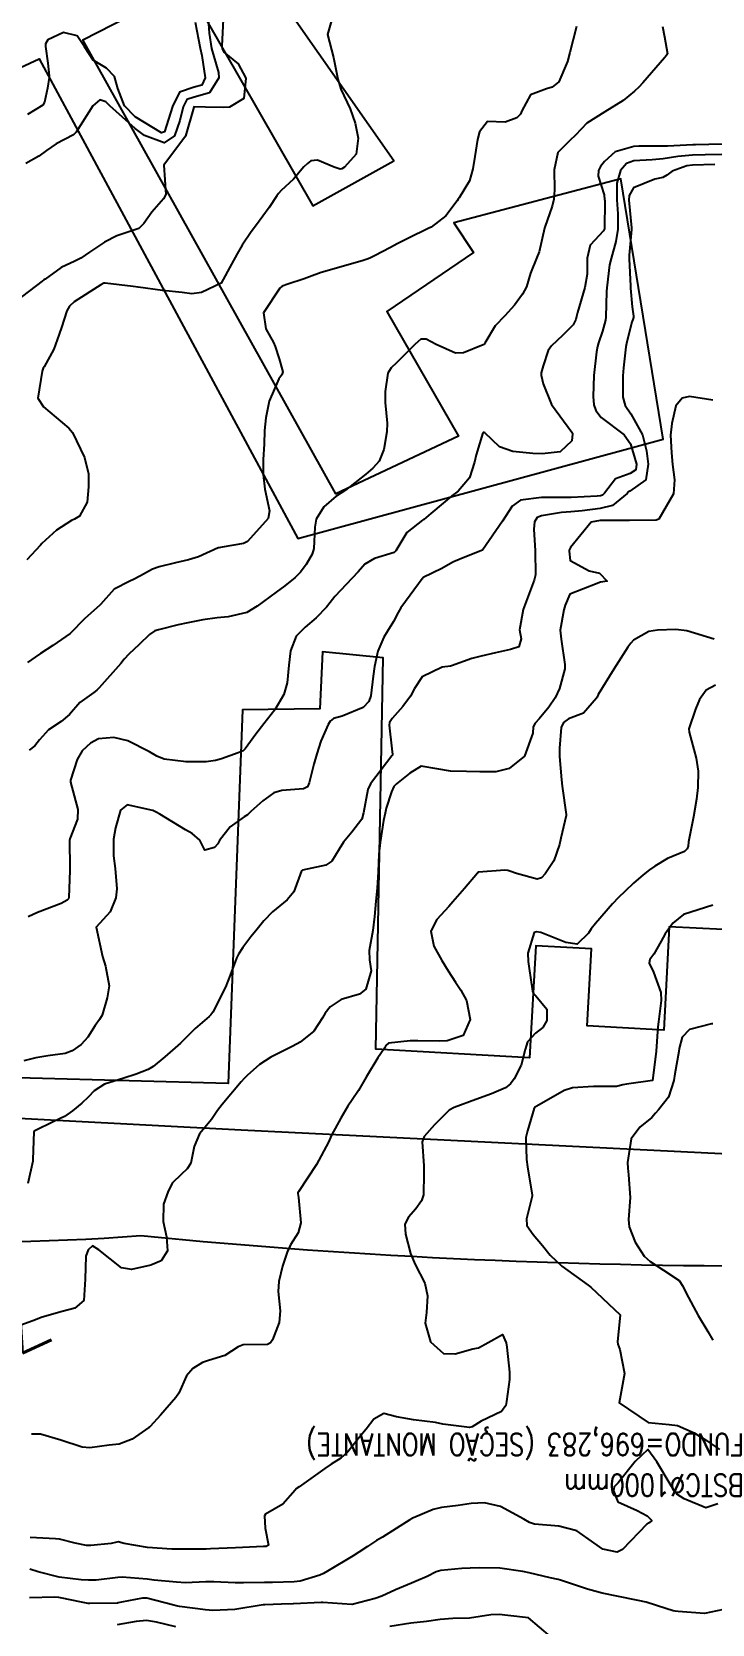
# Model space of a CAD drawing. Header units: metres. Extents: x 292545 to 299085, y 7450245 to 7463078.
# Drawn here: x 293106.2 to 293152.5, y 7462746.6 to 7462855.1 of the extents above; entities that cross this region are included whole.
import ezdxf
from ezdxf.enums import TextEntityAlignment as Align

# ---------------------------------------------------------------- set-up
doc = ezdxf.new("R2010")
doc.units = ezdxf.units.M
for name, color, linetype in [('Cotas', 45, 'Continuous'), ('Curvas de Nivel 1m', 11, 'Continuous'), ('Curvas de Nivel 5m', 15, 'Continuous'), ('Edificações', 30, 'Continuous'), ('TEXTO', 45, 'Continuous'), ('Vias Primárias', 230, 'Continuous')]:
    doc.layers.add(name, color=color, linetype=linetype)
doc.styles.add('ROMANS', font='romans', dxfattribs={"height": 0.2})
doc.styles.add('Style-STANDARD', font='STANDARD.shx')

msp = doc.modelspace()

# ---------------------------------------------------------------- linework, layer by layer
at = {"layer": 'Curvas de Nivel 1m', "flags": 128}
for points, elevation in [([(293119.19, 7462856), (293119.1, 7462854.16), (293119.12, 7462854), (293119.25, 7462853.74), (293120.22, 7462852.96), (293120.73, 7462851.98), (293120.61, 7462850.58), (293119.63, 7462849.99), (293119.2, 7462849.97), (293117.99, 7462850.01), (293117.2, 7462850.03), (293117.19, 7462850), (293116.63, 7462848.03), (293115.16, 7462846.05), (293115.28, 7462844.05), (293115.13, 7462843.76), (293114.33, 7462842.85), (293113.79, 7462842.06), (293113.44, 7462841.73), (293113.11, 7462841.62), (293111.96, 7462841.22), (293111.1, 7462840.8), (293110.08, 7462840.11), (293109.5, 7462839.71), (293109.08, 7462839.5), (293108.15, 7462839.06), (293107.07, 7462838.28), (293106.98, 7462838.22), (293106.86, 7462838.14), (293105.05, 7462836.74)], 712), ([(293118.17, 7462856.01), (293118.23, 7462855.05), (293118.4, 7462854.01), (293118.88, 7462852.36), (293118.91, 7462852), (293118.26, 7462850.97), (293117.21, 7462850.69), (293116.71, 7462850.53), (293116.46, 7462850.03), (293116.25, 7462849.09), (293115.88, 7462848.04), (293115.18, 7462847.57), (293113.83, 7462848.06), (293113.19, 7462848.54), (293111.48, 7462850.09), (293111.21, 7462850.36), (293110.8, 7462850.5), (293110.32, 7462850.1), (293109.18, 7462848.3), (293109.1, 7462848.2), (293109.01, 7462848.12), (293107.82, 7462847.49), (293107.17, 7462847.04), (293106.64, 7462846.67), (293105.75, 7462846.15)], 713), ([(293126.58, 7462855.91), (293126.31, 7462854.96), (293126.57, 7462853.91), (293126.72, 7462853.38), (293127.01, 7462851.9), (293127.22, 7462851.22), (293127.84, 7462849.89), (293128.18, 7462848.9), (293128.39, 7462847.89), (293128.26, 7462846.8), (293127.47, 7462845.9), (293127.27, 7462845.79), (293127.16, 7462845.78), (293126.75, 7462845.91), (293125.63, 7462846.38), (293125.17, 7462846.34), (293124.93, 7462846.17), (293124.7, 7462845.93), (293123.99, 7462845.1), (293123.14, 7462844.31), (293122.97, 7462844.12), (293122.86, 7462843.95), (293122.33, 7462843.17), (293121.47, 7462841.97), (293121.11, 7462841.5), (293120.49, 7462840.59), (293120.15, 7462839.99), (293119.77, 7462839.3), (293119.06, 7462838), (293117.71, 7462837.36), (293117.06, 7462837.28), (293116.39, 7462837.36), (293115.06, 7462837.5), (293113.41, 7462837.72), (293113.06, 7462837.77), (293111.15, 7462838), (293111.06, 7462838), (293110.86, 7462837.89), (293109.05, 7462836.73), (293108.73, 7462836.44), (293108.55, 7462836.12), (293108.18, 7462834.98), (293107.88, 7462834.13), (293107.65, 7462833.5), (293107, 7462832.3), (293106.93, 7462832.2), (293106.91, 7462832.14), (293106.86, 7462832.01), (293106.56, 7462830.15), (293106.96, 7462829.56), (293108.67, 7462828.12), (293108.94, 7462827.81), (293109.74, 7462826.11), (293110.01, 7462825.01), (293110.03, 7462824.11), (293109.93, 7462823.07), (293109.41, 7462822.11), (293109.07, 7462821.92), (293108.87, 7462821.83), (293107.84, 7462821.16), (293106.85, 7462820.25), (293106.75, 7462820.14), (293105.82, 7462819.13)], 711), ([(293117.28, 7462855.8), (293117.62, 7462854.02), (293117.73, 7462853.53), (293117.97, 7462852.01), (293117.75, 7462851.49), (293117.22, 7462851.36), (293116.22, 7462851.03), (293115.74, 7462850.04), (293115.19, 7462848.32), (293114.99, 7462848.25), (293113.2, 7462849.35), (293112.47, 7462850.08), (293112.02, 7462851.28), (293111.79, 7462852.08), (293111.24, 7462852.66), (293110.34, 7462853.2), (293109.75, 7462854.11), (293109.26, 7462854.87), (293108.31, 7462855.09), (293107.26, 7462854.59), (293107.09, 7462854.31), (293107.09, 7462854.14), (293107.24, 7462852.99), (293107.35, 7462852.14), (293107.35, 7462852.02), (293107.22, 7462851.3), (293107.03, 7462850.33), (293106.9, 7462850.14), (293105.86, 7462849.49)], 714), ([(293149.13, 7462855.5), (293149.26, 7462854.8), (293149.47, 7462853.64), (293149.38, 7462853.51), (293149.25, 7462853.37), (293147.79, 7462851.66), (293147.52, 7462851.37), (293147.22, 7462851.08), (293146.44, 7462850.45), (293145.2, 7462849.69), (293143.97, 7462848.92), (293143.19, 7462848.09), (293142.8, 7462847.72), (293142, 7462846.9), (293141.74, 7462845.73), (293141.77, 7462844.36), (293141.71, 7462843.73), (293141.61, 7462843.25), (293141.11, 7462841.83), (293141.08, 7462841.77), (293141.08, 7462841.74), (293140.71, 7462840.13), (293140.55, 7462839.75), (293140.13, 7462838.69), (293139.85, 7462837.75), (293139.58, 7462837.24), (293139.05, 7462836.49), (293138.37, 7462835.77), (293137.72, 7462835.09), (293137.01, 7462833.9), (293136.97, 7462833.83), (293136.9, 7462833.79), (293135.56, 7462833.25), (293135.01, 7462833.24), (293133.71, 7462833.82), (293133.02, 7462834.18), (293132.67, 7462834.18), (293132.27, 7462833.84), (293131, 7462832.58), (293130.64, 7462832.22), (293130.41, 7462831.87), (293130.22, 7462830.62), (293130.23, 7462829.87), (293130.36, 7462828.45), (293130.35, 7462827.87), (293130.14, 7462826.66), (293129.83, 7462825.87), (293129.4, 7462825.39), (293128.91, 7462824.97), (293127.53, 7462823.9), (293126.9, 7462823.47), (293126.05, 7462822.75), (293125.54, 7462821.92), (293125.43, 7462821.36), (293125.38, 7462819.92), (293125.25, 7462819.52), (293124.84, 7462818.83), (293124.46, 7462818.3), (293124.09, 7462817.94), (293123.4, 7462817.37), (293122.81, 7462816.93), (293121.51, 7462815.97), (293120.8, 7462815.55), (293119.53, 7462815.26), (293118.79, 7462815.19), (293117.82, 7462815.04), (293116.79, 7462814.85), (293116.13, 7462814.7), (293114.79, 7462814.37), (293114.54, 7462814.29), (293114.17, 7462814.06), (293113.48, 7462813.36), (293112.76, 7462812.7), (293112.46, 7462812.37), (293112.22, 7462812.08), (293110.74, 7462810.41), (293110.59, 7462810.25), (293110.39, 7462810.1), (293109.42, 7462809.42), (293108.72, 7462808.6), (293108.16, 7462808.13), (293107.3, 7462807.55), (293106.69, 7462806.87), (293106.37, 7462806.47), (293105.97, 7462806.16)], 709), ([(293153.17, 7462846.78), (293152.03, 7462846.76), (293151.17, 7462846.73), (293150.16, 7462846.64), (293149.17, 7462846.48), (293148.41, 7462846.41), (293147.16, 7462846.33), (293146.66, 7462846.17), (293146.26, 7462845.68), (293146.01, 7462844.81), (293146.01, 7462843.68), (293146.07, 7462842.73), (293146.08, 7462841.68), (293145.95, 7462840.84), (293145.62, 7462839.68), (293145.52, 7462839.24), (293145.34, 7462837.69), (293145.31, 7462837.43), (293145.27, 7462835.69), (293145.24, 7462835.49), (293145.03, 7462834.74), (293144.77, 7462833.94), (293144.7, 7462833.69), (293144.62, 7462833.31), (293144.45, 7462831.7), (293144.4, 7462830.27), (293144.45, 7462829.7), (293144.59, 7462829.32), (293144.95, 7462828.85), (293146.51, 7462827.67), (293146.94, 7462827.04), (293147.36, 7462825.67), (293147.31, 7462825.27), (293146.91, 7462825.03), (293145.93, 7462824.66), (293145.18, 7462823.69), (293145.04, 7462823.54), (293144.89, 7462823.51), (293144.68, 7462823.49), (293142.89, 7462823.38), (293141.24, 7462823.39), (293140.89, 7462823.39), (293139.44, 7462823.2), (293138.88, 7462822.8), (293138.23, 7462821.77), (293136.85, 7462819.79), (293135.42, 7462819.23), (293134.84, 7462818.97), (293134.09, 7462818.56), (293132.82, 7462817.93), (293132.77, 7462817.89), (293132.74, 7462817.84), (293131.94, 7462816.72), (293131.29, 7462815.86), (293131.11, 7462815.55), (293130.79, 7462814.94), (293130.38, 7462814.27), (293130.13, 7462813.87), (293129.72, 7462812.92), (293129.51, 7462811.87), (293129.42, 7462811.2), (293129.25, 7462809.87), (293129.12, 7462809.48), (293128.72, 7462809.07), (293127.31, 7462808.49), (293126.72, 7462808.32), (293126.49, 7462808.14), (293126.35, 7462807.91), (293125.84, 7462806.77), (293125.57, 7462805.92), (293125.38, 7462805.22), (293125.06, 7462803.93), (293124.93, 7462803.66), (293124.66, 7462803.52), (293123.2, 7462803.41), (293122.65, 7462803.25), (293121.89, 7462802.72), (293121.09, 7462801.98), (293120.85, 7462801.76), (293120.63, 7462801.62), (293119.68, 7462800.93), (293118.94, 7462800), (293118.82, 7462799.79), (293118.61, 7462799.52), (293117.95, 7462799.35), (293117.6, 7462800.02), (293117.08, 7462800.49), (293116.62, 7462800.74), (293114.89, 7462801.8), (293114.64, 7462801.94), (293114.4, 7462802.05), (293112.65, 7462802.44), (293112.2, 7462802.08), (293111.86, 7462800.86), (293111.73, 7462800.09), (293111.73, 7462798.96), (293111.84, 7462798.09), (293111.94, 7462796.72), (293111.89, 7462796.09), (293111.49, 7462795.15), (293110.54, 7462794.1), (293110.98, 7462792.1), (293111.18, 7462791.43), (293111.43, 7462790.09), (293111.3, 7462789.27), (293110.95, 7462788.1), (293110.77, 7462787.8), (293110.47, 7462787.4), (293109.97, 7462786.6), (293109.52, 7462786.11), (293108.9, 7462785.67), (293108.44, 7462785.48), (293107.26, 7462785.32), (293106.44, 7462785.2), (293105.62, 7462784.98)], 707), ([(293153.18, 7462847.47), (293151.37, 7462847.43), (293151.18, 7462847.43), (293149.46, 7462847.35), (293149.18, 7462847.34), (293147.51, 7462847.33), (293147.18, 7462847.32), (293145.9, 7462846.95), (293145.16, 7462846.3), (293144.9, 7462845.95), (293144.77, 7462845.69), (293144.74, 7462845.29), (293145.14, 7462844.02), (293145.18, 7462843.69), (293145.19, 7462843.64), (293145.16, 7462841.69), (293145.15, 7462841.65), (293145.11, 7462841.58), (293144.2, 7462840.6), (293144, 7462839.71), (293143.99, 7462838.62), (293143.84, 7462837.71), (293143.34, 7462836.01), (293143.27, 7462835.72), (293143.22, 7462835.53), (293143.03, 7462835.17), (293142.32, 7462834.43), (293141.55, 7462833.73), (293141.34, 7462833.41), (293141, 7462832.36), (293140.86, 7462831.88), (293140.85, 7462831.74), (293140.99, 7462831.13), (293141.57, 7462829.73), (293142.94, 7462827.84), (293142.99, 7462827.77), (293143, 7462827.72), (293142.94, 7462827.25), (293142.16, 7462826.5), (293140.93, 7462826.37), (293140.29, 7462826.39), (293138.93, 7462826.52), (293138.01, 7462826.85), (293137.02, 7462827.79), (293136.94, 7462827.83), (293136.91, 7462827.82), (293136.89, 7462827.79), (293136.43, 7462826.29), (293136.32, 7462825.8), (293135.97, 7462824.74), (293135.2, 7462823.81), (293135.02, 7462823.68), (293134.89, 7462823.6), (293133.35, 7462822.3), (293132.87, 7462821.9), (293132.84, 7462821.88), (293132.78, 7462821.84), (293131.71, 7462821), (293131.03, 7462819.86), (293130.96, 7462819.75), (293130.85, 7462819.64), (293129.5, 7462819.22), (293128.84, 7462818.84), (293128.38, 7462818.33), (293127.99, 7462817.89), (293126.81, 7462816.65), (293126.48, 7462816.24), (293126.23, 7462815.92), (293125.54, 7462815.18), (293124.79, 7462814.54), (293124.17, 7462813.94), (293123.77, 7462812.94), (293123.67, 7462811.95), (293123.55, 7462810.76), (293123.33, 7462809.95), (293122.72, 7462808.92), (293121.97, 7462807.97), (293121.41, 7462807.26), (293120.69, 7462806.26), (293120.55, 7462806.12), (293120.22, 7462805.98), (293119.09, 7462805.58), (293118.68, 7462805.46), (293118.04, 7462805.37), (293116.68, 7462805.37), (293115.17, 7462805.56), (293114.68, 7462805.76), (293114.18, 7462806.06), (293112.69, 7462806.8), (293111.75, 7462807.03), (293110.7, 7462806.93), (293110.15, 7462806.65), (293109.6, 7462806.11), (293109.26, 7462805.53), (293108.79, 7462804.12), (293108.8, 7462803.98), (293109.3, 7462802.11), (293109.28, 7462801.47), (293108.75, 7462800.12), (293108.73, 7462800), (293108.75, 7462798.12), (293108.75, 7462797.96), (293108.69, 7462796.12), (293108.66, 7462796.02), (293108.56, 7462795.94), (293108.15, 7462795.71), (293106.55, 7462795.1), (293105.9, 7462794.81)], 708), ([(293152.68, 7462846.09), (293151.16, 7462846.04), (293150.79, 7462845.99), (293149.79, 7462845.63), (293149.41, 7462845.37), (293149.15, 7462845.21), (293148.59, 7462845.09), (293147.14, 7462844.49), (293146.84, 7462843.97), (293146.82, 7462843.67), (293147.02, 7462841.77), (293147.02, 7462841.67), (293146.85, 7462839.9), (293146.84, 7462839.67), (293146.94, 7462837.8), (293146.95, 7462837.67), (293147.05, 7462836.38), (293147.14, 7462835.76), (293147.14, 7462835.67), (293147.12, 7462835.59), (293147.04, 7462835.35), (293146.69, 7462834), (293146.63, 7462833.67), (293146.46, 7462832.22), (293146.42, 7462831.68), (293146.43, 7462830.22), (293146.58, 7462829.67), (293146.96, 7462829.1), (293147.75, 7462827.66), (293148.03, 7462826.57), (293148.15, 7462825.66), (293147.98, 7462824.59), (293146.9, 7462823.81), (293146.8, 7462823.77), (293146.71, 7462823.67), (293145.72, 7462822.84), (293144.88, 7462822.64), (293143.66, 7462822.48), (293142.88, 7462822.41), (293142.24, 7462822.36), (293140.88, 7462822.14), (293140.59, 7462822.03), (293140.4, 7462821.74), (293140.36, 7462821.24), (293140.44, 7462819.75), (293140.46, 7462818.12), (293140.39, 7462817.75), (293140.1, 7462817.03), (293139.62, 7462815.76), (293139.39, 7462814.36), (293139.49, 7462813.76), (293139.33, 7462813.21), (293138.77, 7462813.02), (293137.74, 7462812.81), (293136.76, 7462812.58), (293136.14, 7462812.42), (293134.75, 7462811.92), (293134.67, 7462811.89), (293134.12, 7462811.82), (293132.75, 7462811.17), (293132.23, 7462810.36), (293131.95, 7462809.85), (293131.43, 7462809.15), (293130.71, 7462808.33), (293130.53, 7462808.04), (293130.5, 7462807.86), (293130.69, 7462806.25), (293130.73, 7462805.86), (293130.72, 7462805.82), (293130.68, 7462805.78), (293129.24, 7462803.88), (293129.06, 7462803.48), (293128.76, 7462801.89), (293128.63, 7462801.45), (293127.95, 7462800.57), (293127.4, 7462799.9), (293127.1, 7462799.41), (293126.6, 7462798.6), (293126.19, 7462798.32), (293124.59, 7462797.99), (293124.54, 7462797.93), (293124, 7462796.51), (293123.55, 7462795.95), (293122.55, 7462795.14), (293121.97, 7462794.54), (293121.5, 7462793.97), (293121.07, 7462793.44), (293120.53, 7462792.72), (293120.24, 7462792.26), (293120.1, 7462791.98), (293119.67, 7462790.82), (293119.35, 7462790), (293118.48, 7462788.31), (293118.35, 7462788.13), (293118.23, 7462788.01), (293117.29, 7462787.19), (293116.46, 7462786.37), (293116.28, 7462786.2), (293116.1, 7462786.03), (293115.23, 7462785.25), (293114.43, 7462784.61), (293114.08, 7462784.4), (293113.26, 7462784.07), (293112.42, 7462783.8), (293111.11, 7462783.4), (293110.41, 7462782.93), (293110, 7462782.51), (293109.56, 7462782.11), (293108.94, 7462781.57), (293108.39, 7462781.2), (293107.67, 7462780.84), (293106.37, 7462780.22), (293106.33, 7462780.2), (293106.29, 7462780.15), (293106.24, 7462778.26), (293106.24, 7462778.15), (293105.88, 7462776.62)], 706), ([(293152.64, 7462813.73), (293150.78, 7462814.3), (293150.03, 7462814.38), (293148.78, 7462814.35), (293148.19, 7462814.25), (293147.15, 7462813.67), (293146.96, 7462813.47), (293146.77, 7462813.18), (293145.8, 7462811.68), (293144.74, 7462809.95), (293144.66, 7462809.77), (293144.63, 7462809.7), (293143.75, 7462808.68), (293142.71, 7462808.29), (293142.38, 7462808.05), (293142.23, 7462807.72), (293142.1, 7462806.31), (293142.11, 7462805.73), (293142.25, 7462804.15), (293142.29, 7462803.72), (293142.56, 7462801.79), (293142.56, 7462801.72), (293142.19, 7462800.16), (293142.11, 7462799.73), (293141.72, 7462798.61), (293141.13, 7462797.73), (293140.87, 7462797.45), (293140.59, 7462797.38), (293139.17, 7462797.76), (293138.73, 7462797.91), (293138.59, 7462797.95), (293138.38, 7462797.98), (293136.59, 7462797.84), (293136.55, 7462797.83), (293136.52, 7462797.79), (293135.63, 7462796.74), (293134.84, 7462795.82), (293134.56, 7462795.5), (293133.76, 7462794.62), (293133.35, 7462793.83), (293133.55, 7462792.81), (293134.08, 7462791.82), (293134.51, 7462791.12), (293135.02, 7462790.34), (293135.39, 7462789.81), (293135.77, 7462789.09), (293136.01, 7462787.8), (293135.55, 7462786.71), (293134.45, 7462786.34), (293133.94, 7462786.33), (293132.45, 7462786.35), (293131.94, 7462786.36), (293130.45, 7462786.2), (293130.28, 7462786.02), (293130.19, 7462785.86), (293129.74, 7462785.18), (293128.93, 7462783.88), (293128.41, 7462782.97), (293127.98, 7462782.32), (293127.69, 7462781.9), (293127.21, 7462781.08), (293126.58, 7462779.91), (293126.51, 7462779.77), (293126.37, 7462779.44), (293125.55, 7462777.92), (293124.33, 7462776.05), (293124.29, 7462775.99), (293124.28, 7462775.94), (293124.33, 7462775.66), (293124.49, 7462773.94), (293124.3, 7462773.26), (293123.78, 7462772.45), (293123.55, 7462771.95), (293123.24, 7462770.98), (293122.99, 7462769.95), (293122.95, 7462769.26), (293123.07, 7462767.95), (293123.02, 7462767.15), (293122.56, 7462765.96), (293122.42, 7462765.75), (293122.21, 7462765.64), (293120.56, 7462765.63), (293120.21, 7462765.49), (293119.3, 7462764.89), (293118.19, 7462764.55), (293117.78, 7462764.42), (293117.12, 7462764.02), (293116.69, 7462763.51), (293116.17, 7462762.34), (293115.97, 7462762.03), (293114.93, 7462760.83), (293114.23, 7462760.06), (293114.18, 7462760.02), (293114.14, 7462759.99), (293113, 7462759.2), (293112.12, 7462758.86), (293111.43, 7462758.78), (293110.12, 7462758.6), (293109.58, 7462758.65), (293108.13, 7462759.12), (293106.75, 7462759.53), (293106.13, 7462759.53)], 704), ([(293152.74, 7462810.59), (293152.09, 7462810.26), (293151.64, 7462809.61), (293151.36, 7462808.97), (293150.92, 7462807.62), (293150.93, 7462807.39), (293151.42, 7462805.61), (293151.55, 7462804.73), (293151.52, 7462803.61), (293151.43, 7462802.83), (293151.24, 7462801.62), (293150.9, 7462799.91), (293150.86, 7462799.63), (293150.8, 7462799.43), (293150.61, 7462799.26), (293149.47, 7462798.77), (293148.59, 7462798.25), (293148.24, 7462798), (293147.8, 7462797.66), (293147.15, 7462797.09), (293146.58, 7462796.56), (293146.12, 7462796.12), (293145.71, 7462795.68), (293144.55, 7462794.35), (293144.26, 7462793.99), (293144.09, 7462793.7), (293143.31, 7462792.94), (293142.53, 7462793.05), (293140.83, 7462793.74), (293140.54, 7462793.79), (293140.39, 7462793.74), (293139.94, 7462792.33), (293139.96, 7462791.75), (293140.03, 7462791.27), (293140.26, 7462789.74), (293140.33, 7462789.58), (293140.49, 7462789.41), (293141.24, 7462788.5), (293141.25, 7462787.74), (293140.96, 7462787.25), (293140.46, 7462786.88), (293139.92, 7462786.29), (293139.77, 7462785.76), (293139.49, 7462784.7), (293139.02, 7462783.76), (293138.77, 7462783.42), (293138.42, 7462783.14), (293137.47, 7462782.73), (293136.41, 7462782.34), (293134.92, 7462781.81), (293134.59, 7462781.63), (293134.4, 7462781.43), (293133.6, 7462780.62), (293132.88, 7462779.83), (293132.75, 7462779.46), (293132.87, 7462777.83), (293132.87, 7462777.31), (293132.83, 7462775.84), (293132.71, 7462775.45), (293132.32, 7462774.9), (293131.83, 7462774.32), (293131.57, 7462773.85), (293131.61, 7462773.16), (293131.96, 7462771.84), (293132.27, 7462771.1), (293132.94, 7462769.83), (293133.11, 7462768.97), (293133.04, 7462767.83), (293132.96, 7462767.1), (293133.31, 7462765.83), (293134.2, 7462765.03), (293135, 7462765.01), (293136.21, 7462765.35), (293136.59, 7462765.41), (293137.24, 7462765.78), (293138.22, 7462766.34), (293138.47, 7462765.77), (293138.51, 7462765.47), (293138.69, 7462763.76), (293138.69, 7462763.25), (293138.5, 7462761.77), (293138.44, 7462761.48), (293138.16, 7462761.09), (293136.77, 7462760.41), (293136.15, 7462760.03), (293135.97, 7462759.98), (293134.15, 7462760.22), (293133.65, 7462760.32), (293132.15, 7462760.51), (293131, 7462760.71), (293130.15, 7462760.95), (293129.46, 7462760.56), (293128.93, 7462759.88), (293128.58, 7462759.44), (293128.13, 7462758.89), (293127.68, 7462758.34), (293127.2, 7462757.9), (293126.54, 7462757.48), (293126.11, 7462757.19), (293124.36, 7462755.94), (293124.2, 7462755.83), (293124.09, 7462755.72), (293123.25, 7462754.77), (293122.07, 7462754.09), (293122, 7462753.96), (293122.06, 7462753.12), (293122.28, 7462751.96), (293122.12, 7462751.88), (293122.04, 7462751.87), (293121.95, 7462751.87), (293120.04, 7462751.78), (293118.34, 7462751.71), (293118.04, 7462751.7), (293116.37, 7462751.7), (293116.04, 7462751.7), (293115.7, 7462751.7), (293114.04, 7462751.8), (293112.46, 7462752.08), (293112.04, 7462752.19), (293111.95, 7462752.17), (293111.57, 7462752.08), (293110.19, 7462751.95), (293110.04, 7462751.94), (293109.89, 7462751.95), (293109.11, 7462752.11), (293108.05, 7462752.37), (293107.77, 7462752.41), (293106.05, 7462752.48)], 703), ([(293152.56, 7462795.6), (293150.56, 7462794.97), (293149.82, 7462794.37), (293149.3, 7462793.64), (293149.03, 7462793.15), (293148.52, 7462792.26), (293148.27, 7462791.89), (293148.22, 7462791.65), (293148.51, 7462791.02), (293149.01, 7462789.64), (293149.03, 7462789.1), (293148.84, 7462787.65), (293148.81, 7462787.31), (293148.68, 7462785.65), (293148.66, 7462785.43), (293148.44, 7462783.65), (293146.68, 7462783.4), (293146.42, 7462783.34), (293145.98, 7462783.24), (293144.42, 7462783.24), (293142.98, 7462783.15), (293142.42, 7462782.96), (293140.56, 7462781.9), (293140.4, 7462781.8), (293140.38, 7462781.77), (293140.37, 7462781.75), (293139.93, 7462780.21), (293139.81, 7462779.76), (293139.85, 7462778.26), (293139.93, 7462777.75), (293140.25, 7462775.83), (293140.24, 7462775.75), (293139.85, 7462774.21), (293139.89, 7462773.75), (293140.3, 7462773.15), (293140.94, 7462772.39), (293141.48, 7462771.73), (293142.27, 7462770.98), (293144.06, 7462769.7), (293144.25, 7462769.55), (293146.23, 7462767.68), (293146.06, 7462765.84), (293146.09, 7462765.68), (293146.21, 7462765.31), (293146.53, 7462763.67), (293146.16, 7462761.68), (293148.14, 7462760.33), (293149.58, 7462760.2), (293150.14, 7462760.13), (293151.27, 7462759.62), (293152.13, 7462759.1), (293153.01, 7462758.48)], 702), ([(293152.56, 7462787.51), (293152.47, 7462787.5), (293150.97, 7462787.12), (293150.46, 7462786.59), (293150.26, 7462785.82), (293150.23, 7462785.63), (293149.96, 7462784.1), (293149.9, 7462783.64), (293149.54, 7462782.5), (293148.86, 7462781.65), (293148.64, 7462781.41), (293148.4, 7462781.13), (293147.58, 7462780.46), (293146.98, 7462779.67), (293146.73, 7462778.05), (293146.76, 7462777.67), (293146.81, 7462777.21), (293146.91, 7462775.67), (293146.8, 7462774.17), (293146.84, 7462773.67), (293147.25, 7462772.62), (293147.88, 7462771.66), (293148.28, 7462771.31), (293149.19, 7462770.72), (293150.26, 7462770.01), (293150.5, 7462769.63), (293150.74, 7462769.14), (293151.55, 7462767.62), (293152.22, 7462766.53), (293152.55, 7462765.94)], 701), ([(293152.9, 7462754.78), (293152.08, 7462754.52), (293150.59, 7462755.12), (293150.09, 7462755.45), (293149.96, 7462755.63), (293149.71, 7462756.02), (293148.73, 7462757.64), (293148.12, 7462758.5), (293147.26, 7462757.66), (293146.1, 7462756.21), (293145.84, 7462755.94), (293145.79, 7462755.68), (293146.08, 7462754.93), (293147.39, 7462754.34), (293148.07, 7462753.97), (293148.39, 7462753.65), (293148.22, 7462753.49), (293148.06, 7462753.39), (293146.4, 7462751.67), (293146.04, 7462751.5), (293145.05, 7462751.69), (293144.05, 7462752.39), (293143.28, 7462752.94), (293142.06, 7462753.26), (293140.41, 7462753.39), (293140.06, 7462753.52), (293139.67, 7462753.75), (293138.08, 7462754.6), (293137, 7462754.86), (293136.08, 7462754.8), (293135.21, 7462754.68), (293134.07, 7462754.53), (293133.51, 7462754.39), (293132.17, 7462753.84), (293132.09, 7462753.81), (293132.06, 7462753.79), (293131.91, 7462753.69), (293130.05, 7462752.52), (293129.64, 7462752.28), (293129.03, 7462751.88), (293128.44, 7462751.48), (293128.04, 7462751.23), (293126.31, 7462750.2), (293126.02, 7462750.03), (293125.79, 7462749.92), (293124.43, 7462749.52), (293124.02, 7462749.47), (293122.55, 7462749.42), (293122.01, 7462749.42), (293120.58, 7462749.41), (293120.01, 7462749.4), (293118.56, 7462749.46), (293118.01, 7462749.47), (293116.63, 7462749.41), (293116.01, 7462749.44), (293114.49, 7462749.58), (293114.02, 7462749.64), (293112.31, 7462749.78), (293112.02, 7462749.77), (293110.54, 7462749.57), (293110.02, 7462749.57), (293109.52, 7462749.61), (293108.02, 7462749.79), (293106.59, 7462750.14), (293106.02, 7462750.32)], 702), ([(293153.27, 7462747.59), (293151.99, 7462747.32), (293150.18, 7462747.44), (293149.99, 7462747.46), (293149.84, 7462747.48), (293149.35, 7462747.64), (293148, 7462748.09), (293147.46, 7462748.2), (293146, 7462748.48), (293145.01, 7462748.69), (293144.01, 7462748.96), (293142.17, 7462749.58), (293142.02, 7462749.62), (293141.47, 7462749.74), (293140.03, 7462750.08), (293139.6, 7462750.18), (293138.03, 7462750.41), (293136.67, 7462750.43), (293136.03, 7462750.4), (293135.46, 7462750.37), (293134.03, 7462750.25), (293133.71, 7462750.14), (293133.1, 7462749.83), (293132.35, 7462749.51), (293132.02, 7462749.37), (293130.94, 7462748.92), (293130, 7462748.5), (293129.54, 7462748.33), (293127.99, 7462747.92), (293127.97, 7462747.92), (293125.99, 7462748.05), (293125.87, 7462748.05), (293123.99, 7462747.97), (293123.96, 7462747.97), (293123.16, 7462747.95), (293122.04, 7462747.91), (293121.99, 7462747.91), (293121.93, 7462747.9), (293119.99, 7462747.58), (293118.48, 7462747.52), (293117.99, 7462747.55), (293116.23, 7462747.78), (293115.99, 7462747.83), (293115.83, 7462747.87), (293115.22, 7462748.04), (293114, 7462748.35), (293113.7, 7462748.36), (293112.26, 7462748.08), (293112.04, 7462748.03), (293111.99, 7462748.02), (293110.12, 7462747.98), (293110, 7462747.99), (293109.43, 7462748.11), (293108.23, 7462748.36), (293108.01, 7462748.4), (293107.71, 7462748.43), (293106.01, 7462748.38)], 701)]:
    msp.add_lwpolyline(points, dxfattribs=dict(at, elevation=elevation))
at = {"layer": 'Curvas de Nivel 5m', "flags": 128}
for points, elevation in [([(293143.27, 7462855.49), (293142.8, 7462853.72), (293142.65, 7462853.12), (293142.05, 7462851.73), (293141.6, 7462851.36), (293141.23, 7462851.25), (293140.14, 7462850.83), (293139.55, 7462849.76), (293139.44, 7462849.52), (293139.2, 7462849.27), (293138.4, 7462848.97), (293137.2, 7462849.03), (293136.66, 7462848.32), (293136.51, 7462847.8), (293136.33, 7462846.64), (293136.21, 7462845.8), (293135.97, 7462844.98), (293135.27, 7462843.81), (293135.21, 7462843.73), (293135.13, 7462843.62), (293134.36, 7462842.58), (293133.36, 7462841.83), (293133.2, 7462841.74), (293133.11, 7462841.7), (293131.86, 7462841.09), (293131.1, 7462840.7), (293130.54, 7462840.41), (293129.55, 7462839.88), (293129.24, 7462839.72), (293129.08, 7462839.65), (293128.74, 7462839.55), (293127.07, 7462839.07), (293125.87, 7462838.72), (293125.07, 7462838.43), (293124.71, 7462838.3), (293123.6, 7462837.94), (293123.22, 7462837.79), (293123.06, 7462837.67), (293121.95, 7462835.97), (293122.11, 7462834.88), (293122.63, 7462833.96), (293122.73, 7462833.68), (293123, 7462832.85), (293123.26, 7462831.95), (293123.19, 7462831.75), (293122.99, 7462831.49), (293122.32, 7462829.96), (293122.09, 7462828.83), (293122.02, 7462827.96), (293121.99, 7462827.02), (293121.91, 7462825.97), (293121.91, 7462824.96), (293122.03, 7462823.96), (293122.34, 7462822.49), (293122.26, 7462821.96), (293120.86, 7462820.4), (293120.58, 7462820.25), (293119.12, 7462820), (293118.89, 7462819.96), (293118.85, 7462819.95), (293117.52, 7462819.34), (293116.84, 7462819.15), (293115.94, 7462818.94), (293114.83, 7462818.66), (293114.39, 7462818.5), (293113.57, 7462818.06), (293113.09, 7462817.8), (293112.83, 7462817.69), (293111.78, 7462817.13), (293110.84, 7462816.1), (293110.8, 7462816.06), (293109.77, 7462815.13), (293108.78, 7462814.12), (293107.6, 7462813.3), (293106.76, 7462812.75), (293106.39, 7462812.51), (293105.86, 7462812.15)], 710), ([(293152.56, 7462830.02), (293150.97, 7462830.28), (293150.45, 7462830.15), (293150.04, 7462829.63), (293149.75, 7462828.44), (293149.66, 7462827.64), (293149.74, 7462826.44), (293149.81, 7462825.64), (293149.95, 7462824.59), (293149.87, 7462823.64), (293148.88, 7462821.92), (293148.68, 7462821.85), (293146.87, 7462821.83), (293146.72, 7462821.83), (293144.87, 7462821.83), (293144.26, 7462821.7), (293142.86, 7462819.98), (293142.77, 7462819.81), (293142.76, 7462819.72), (293142.84, 7462819.1), (293144.13, 7462818.4), (293144.83, 7462818.22), (293145.36, 7462817.68), (293144.9, 7462817.61), (293144.82, 7462817.59), (293144.66, 7462817.53), (293142.81, 7462816.81), (293142.49, 7462816.04), (293142.4, 7462815.72), (293142.16, 7462814.35), (293142.22, 7462813.73), (293142.47, 7462812.01), (293142.46, 7462811.72), (293142.1, 7462810.37), (293141.81, 7462809.73), (293141.37, 7462809.09), (293140.71, 7462808.29), (293140.44, 7462808.01), (293140.32, 7462807.75), (293140.28, 7462807.32), (293139.71, 7462805.75), (293138.67, 7462804.91), (293137.76, 7462804.69), (293136.67, 7462804.69), (293135.77, 7462804.7), (293134.67, 7462804.73), (293133.75, 7462804.9), (293132.68, 7462805.08), (293131.92, 7462804.59), (293131.01, 7462803.86), (293130.82, 7462803.69), (293130.66, 7462803.33), (293130.3, 7462802.21), (293130.22, 7462801.87), (293130.12, 7462801.36), (293129.88, 7462799.87), (293129.8, 7462799.07), (293129.76, 7462797.87), (293129.69, 7462796.76), (293129.6, 7462795.87), (293129.5, 7462794.82), (293129.38, 7462793.88), (293129.15, 7462792.5), (293129.17, 7462791.88), (293129.27, 7462791.12), (293128.91, 7462789.88), (293128.49, 7462789.52), (293127.23, 7462789.16), (293126.48, 7462788.67), (293126.15, 7462788.24), (293125.95, 7462787.92), (293125.38, 7462787), (293124.45, 7462786.26), (293124.24, 7462786.14), (293123.86, 7462785.94), (293122.44, 7462785.24), (293121.67, 7462784.73), (293120.83, 7462783.98), (293120.63, 7462783.77), (293120.42, 7462783.55), (293119.12, 7462782), (293118.81, 7462781.59), (293118.39, 7462780.99), (293117.95, 7462780.45), (293117.59, 7462780.02), (293117.23, 7462779.15), (293116.99, 7462778.02), (293116.75, 7462777.63), (293116.35, 7462777.27), (293115.73, 7462776.65), (293115.42, 7462776.04), (293115.14, 7462775.22), (293115.1, 7462774.04), (293115.34, 7462772.99), (293115.4, 7462772.04), (293114.96, 7462771.36), (293114.27, 7462771.05), (293112.95, 7462770.75), (293112.27, 7462770.87), (293110.73, 7462772.1), (293110.29, 7462772.38), (293109.99, 7462772.1), (293109.84, 7462771.66), (293109.8, 7462770.11), (293109.71, 7462768.64), (293109.09, 7462768.12), (293108.23, 7462767.9), (293106.87, 7462767.5), (293106.22, 7462767.27), (293105.42, 7462766.96)], 705), ([(293141.49, 7462745.73), (293139.99, 7462747.01), (293138.59, 7462747.17), (293137.99, 7462747.23), (293137.43, 7462747.22), (293135.98, 7462746.99), (293134.84, 7462746.96), (293133.98, 7462746.9), (293133.04, 7462746.77), (293131.98, 7462746.65), (293130.54, 7462746.42)], 700), ([(293115.98, 7462746.39), (293114.65, 7462746.72), (293113.98, 7462746.83), (293113.27, 7462746.77), (293111.98, 7462746.53)], 700)]:
    msp.add_lwpolyline(points, dxfattribs=dict(at, elevation=elevation))
at = {"layer": 'Edificações'}
for points in [[(293012.89, 7462823.03), (293017.97, 7462847.65), (293044.9, 7462845.04), (293061.36, 7462845.48), (293075.35, 7462848.17), (293094.69, 7462855.33), (293097.7, 7462849.13), (293106.66, 7462853.29), (293124.29, 7462820.59), (293149.16, 7462827.36), (293146.28, 7462845.12), (293134.9, 7462842.11), (293136.24, 7462840.1), (293130.34, 7462836.08), (293135.23, 7462827.58), (293126.86, 7462823.64), (293109.64, 7462854.58), (293116.74, 7462858.25), (293125.31, 7462843.27), (293130.81, 7462846.35), (293122.3, 7462858.52)], [(293155.1, 7462793.85), (293149.57, 7462794.11), (293149.22, 7462787.08), (293144, 7462787.37), (293144.28, 7462792.61), (293140.49, 7462792.82), (293140.07, 7462785.19), (293129.6, 7462785.77), (293130.09, 7462812.47), (293125.95, 7462812.87), (293125.78, 7462808.98), (293120.51, 7462808.92), (293119.53, 7462783.44), (293099.28, 7462783.98)]]:
    msp.add_lwpolyline(points, dxfattribs=at)
at = {"layer": 'Vias Primárias'}
for points in [[(293154.82, 7462918.85, -0.022807), (293149.28, 7462908.16, -0.038145), (293128.67, 7462881.79, -0.061134), (293099.21, 7462861.67, -0.078425), (293067.71, 7462849.44, -0.069277), (293044.9, 7462847.74, -0.061169), (293019.76, 7462851.03, -0.021146), (292989.22, 7462860.15, 0.330097), (292973.73, 7462858.6, 0.057212), (292961.23, 7462845.61, -0.002568), (292947.31, 7462831.27, 0.573361), (292949.45, 7462818.37, -0.039784), (292966.11, 7462811.91, 0.008148), (292987.47, 7462802.99), (293007.86, 7462797.06), (293044.78, 7462787.74), (293065.8, 7462784.08), (293088.79, 7462781.93), (293120.42, 7462780.28), (293179.87, 7462777.35)], [(293044.9, 7462779.52, 0.047074), (293073.85, 7462775.28, 0.064852), (293113.58, 7462773.07, 0.026219), (293159.09, 7462771.02, -0.001975), (293243.86, 7462767.17), (293350.89, 7462760.3), (293407.86, 7462758.6), (293438.41, 7462760.59), (293551.98, 7462766.74), (293631.26, 7462770.6), (293709.4, 7462780.5), (293766.93, 7462787.48), (293814.94, 7462795.12), (293877.16, 7462807.6), (293928.99, 7462820.47, -0.022133), (294018.09, 7462821.58, -0.018306), (294044.9, 7462818.82), (294070.36, 7462817.67), (294154.86, 7462809.49), (294217.56, 7462801.67), (294256.98, 7462791.42)]]:
    msp.add_lwpolyline(points, format="xyb", dxfattribs=at)

# ---------------------------------------------------------------- texts
at = {"layer": 'Cotas', "style": 'Style-STANDARD'}
msp.add_text('705', height=4, rotation=204.9596, dxfattribs=at).set_placement((293102.83, 7462766.01, 705), align=Align.MIDDLE_CENTER)
at = {"layer": 'TEXTO', "style": 'ROMANS', "width": 0.8}
for s, p in [('FUNDO=696,283 (SEÇÃO MONTANTE)', (293154.67, 7462759.58)), ('BSTCØ1000mm', (293154.67, 7462756.8))]:
    msp.add_text(s, height=1.5, rotation=180, dxfattribs=at).set_placement(p)

doc.saveas('drawing.dxf')
